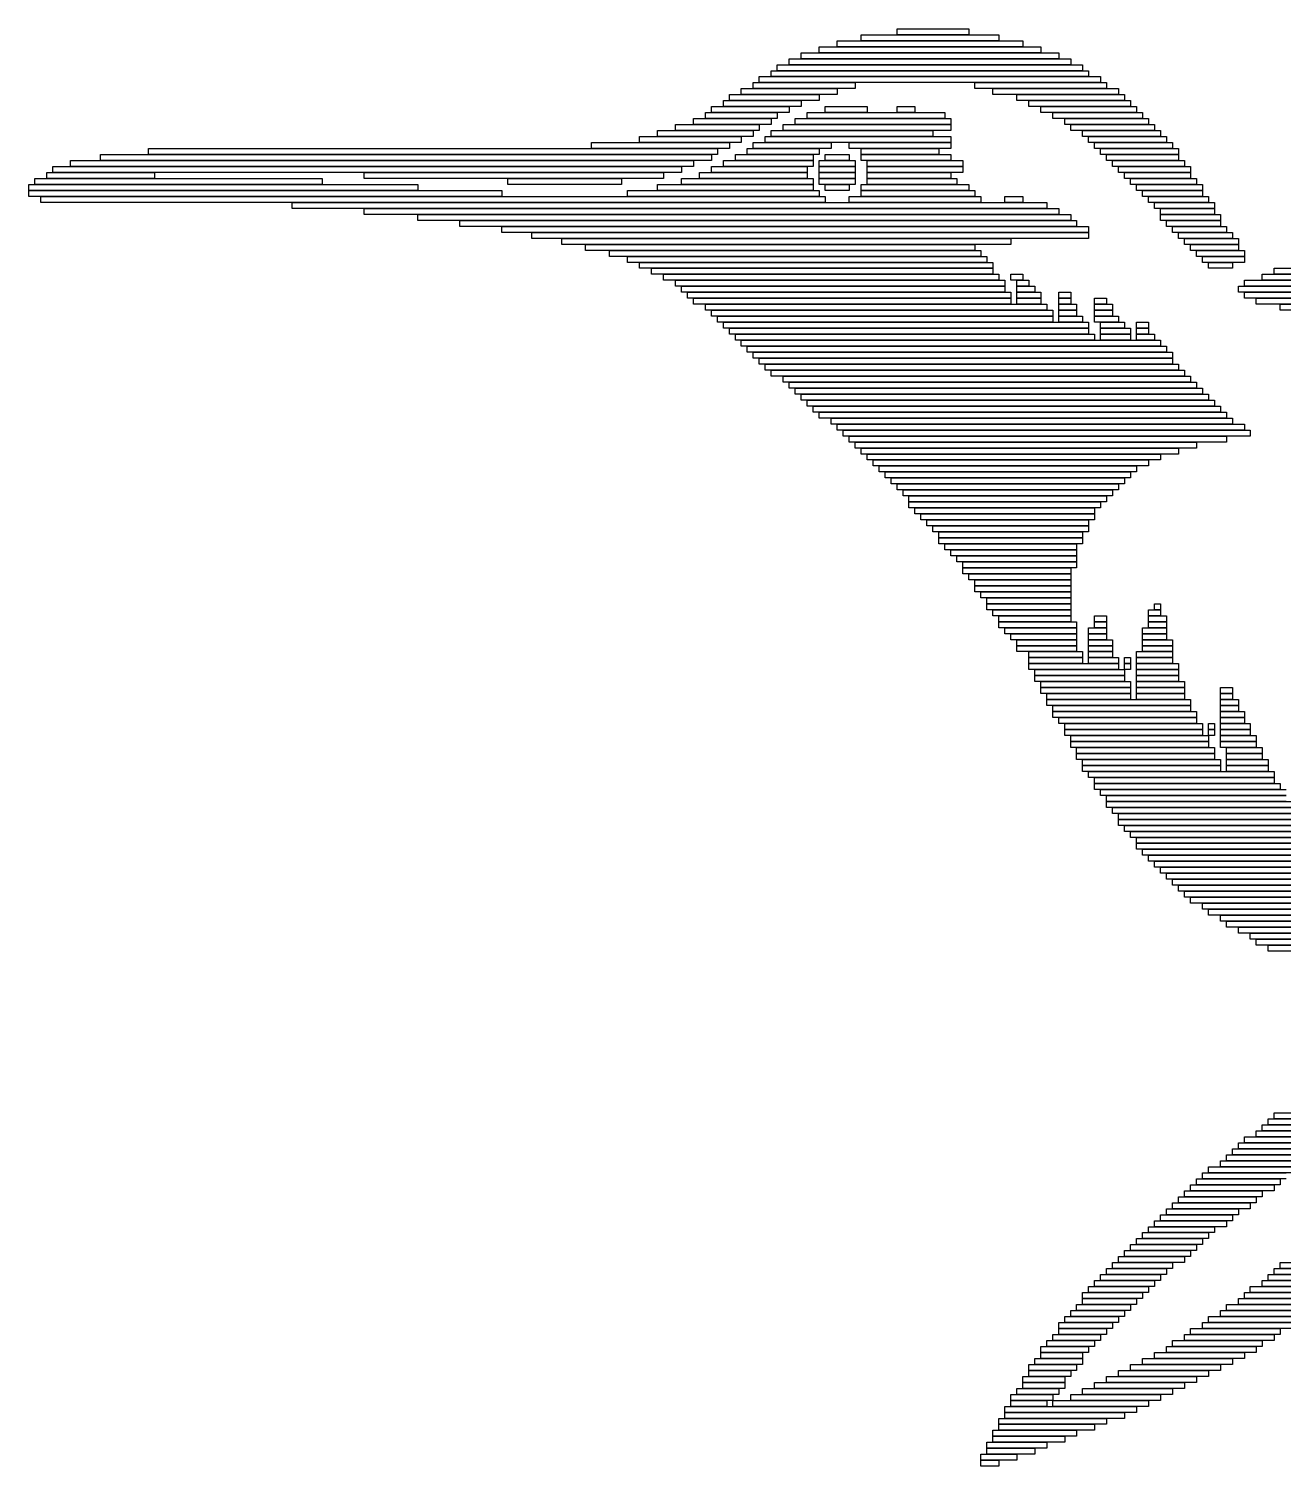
# Model space of a CAD drawing. Extents: x 290 to 733, y 311 to 713.
# Drawn here: x 290 to 499.5, y 367 to 607 of the extents above; entities that cross this region are included whole.
import ezdxf

# ---------------------------------------------------------------- set-up
doc = ezdxf.new("R2010")
doc.units = 0

msp = doc.modelspace()

# ---------------------------------------------------------------- linework, layer by layer
for p, q in [((425, 605), (456, 605)), ((425, 604), (425, 605)), ((429, 606), (452, 606)), ((429, 605), (429, 606)), ((452, 605), (429, 605)), ((435, 607), (447, 607)), ((435, 606), (435, 607)), ((447, 606), (435, 606)), ((447, 607), (447, 606)), ((452, 606), (452, 605)), ((456, 605), (456, 604)), ((419, 603), (462, 603)), ((419, 602), (419, 603)), ((422, 604), (459, 604)), ((422, 603), (422, 604)), ((459, 603), (422, 603)), ((456, 604), (425, 604)), ((459, 604), (459, 603)), ((462, 603), (462, 602)), ((414, 600), (467, 600)), ((414, 599), (414, 600)), ((415, 601), (466, 601)), ((415, 600), (415, 601)), ((466, 600), (415, 600)), ((417, 602), (464, 602)), ((417, 601), (417, 602)), ((464, 601), (417, 601)), ((462, 602), (419, 602)), ((464, 602), (464, 601)), ((466, 601), (466, 600)), ((467, 600), (467, 599)), ((411, 598), (428, 598)), ((411, 597), (411, 598)), ((412, 599), (469, 599)), ((412, 598), (412, 599)), ((469, 598), (412, 598)), ((467, 599), (414, 599)), ((428, 598), (428, 597)), ((448, 598), (470, 598)), ((448, 597), (448, 598)), ((469, 599), (469, 598)), ((470, 598), (470, 597)), ((407, 596), (422, 596)), ((407, 595), (407, 596)), ((409, 597), (425, 597)), ((409, 596), (409, 597)), ((425, 596), (409, 596)), ((428, 597), (411, 597)), ((422, 596), (422, 595)), ((425, 597), (425, 596)), ((470, 597), (448, 597)), ((451, 597), (472, 597)), ((451, 596), (451, 597)), ((472, 596), (451, 596)), ((455, 596), (473, 596)), ((455, 595), (455, 596)), ((472, 597), (472, 596)), ((473, 596), (473, 595)), ((403, 593), (415, 593)), ((403, 592), (403, 593)), ((404, 594), (417, 594)), ((404, 593), (404, 594)), ((417, 593), (404, 593)), ((406, 595), (419, 595)), ((406, 594), (406, 595)), ((419, 594), (406, 594)), ((422, 595), (407, 595)), ((415, 593), (415, 592)), ((417, 594), (417, 593)), ((419, 595), (419, 594)), ((420, 593), (443, 593)), ((420, 592), (420, 593)), ((423, 594), (430, 594)), ((423, 593), (423, 594)), ((430, 593), (423, 593)), ((430, 594), (430, 593)), ((435, 594), (438, 594)), ((435, 593), (435, 594)), ((438, 593), (435, 593)), ((438, 594), (438, 593)), ((443, 593), (443, 592)), ((473, 595), (455, 595)), ((457, 595), (474, 595)), ((457, 594), (457, 595)), ((474, 594), (457, 594)), ((459, 594), (475, 594)), ((459, 593), (459, 594)), ((475, 593), (459, 593)), ((461, 593), (476, 593)), ((461, 592), (461, 593)), ((474, 595), (474, 594)), ((475, 594), (475, 593)), ((476, 593), (476, 592)), ((398, 591), (412, 591)), ((398, 590), (398, 591)), ((401, 592), (414, 592)), ((401, 591), (401, 592)), ((414, 591), (401, 591)), ((415, 592), (403, 592)), ((412, 591), (412, 590)), ((414, 592), (414, 591)), ((416, 591), (444, 591)), ((416, 590), (416, 591)), ((418, 592), (444, 592)), ((418, 591), (418, 592)), ((444, 591), (418, 591)), ((443, 592), (420, 592)), ((444, 592), (444, 591)), ((444, 591), (444, 590)), ((476, 592), (461, 592)), ((463, 592), (477, 592)), ((463, 591), (463, 592)), ((477, 591), (463, 591)), ((464, 591), (478, 591)), ((464, 590), (464, 591)), ((477, 592), (477, 591)), ((478, 591), (478, 590)), ((384, 588), (407, 588)), ((384, 587), (384, 588)), ((392, 589), (409, 589)), ((392, 588), (392, 589)), ((409, 588), (392, 588)), ((395, 590), (411, 590)), ((395, 589), (395, 590)), ((411, 589), (395, 589)), ((412, 590), (398, 590)), ((407, 588), (407, 587)), ((409, 589), (409, 588)), ((411, 590), (411, 589)), ((411, 588), (424, 588)), ((411, 587), (411, 588)), ((413, 589), (444, 589)), ((413, 588), (413, 589)), ((444, 588), (413, 588)), ((414, 590), (441, 590)), ((414, 589), (414, 590)), ((441, 589), (414, 589)), ((444, 590), (416, 590)), ((424, 588), (424, 587)), ((427, 588), (444, 588)), ((427, 587), (427, 588)), ((441, 590), (441, 589)), ((444, 589), (444, 588)), ((444, 588), (444, 587)), ((478, 590), (464, 590)), ((466, 590), (479, 590)), ((466, 589), (466, 590)), ((479, 589), (466, 589)), ((467, 589), (480, 589)), ((467, 588), (467, 589)), ((480, 588), (467, 588)), ((468, 588), (481, 588)), ((468, 587), (468, 588)), ((479, 590), (479, 589)), ((480, 589), (480, 588)), ((481, 588), (481, 587)), ((302, 586), (404, 586)), ((302, 585), (302, 586)), ((310, 587), (405, 587)), ((310, 586), (310, 587)), ((405, 586), (310, 586)), ((407, 587), (384, 587)), ((404, 586), (404, 585)), ((405, 587), (405, 586)), ((408, 586), (421, 586)), ((408, 585), (408, 586)), ((410, 587), (422, 587)), ((410, 586), (410, 587)), ((422, 586), (410, 586)), ((424, 587), (411, 587)), ((421, 586), (421, 585)), ((422, 587), (422, 586)), ((423, 586), (427, 586)), ((423, 585), (423, 586)), ((444, 587), (427, 587)), ((427, 586), (427, 585)), ((429, 587), (442, 587)), ((429, 586), (429, 587)), ((442, 586), (429, 586)), ((429, 586), (444, 586)), ((429, 585), (429, 586)), ((442, 587), (442, 586)), ((444, 586), (444, 585)), ((481, 587), (468, 587)), ((469, 587), (482, 587)), ((469, 586), (469, 587)), ((482, 586), (469, 586)), ((470, 586), (482, 586)), ((470, 585), (470, 586)), ((482, 587), (482, 586)), ((482, 586), (482, 585)), ((294, 584), (399, 584)), ((294, 583), (294, 584)), ((297, 585), (401, 585)), ((297, 584), (297, 585)), ((401, 584), (297, 584)), ((404, 585), (302, 585)), ((399, 584), (399, 583)), ((401, 585), (401, 584)), ((404, 584), (420, 584)), ((404, 583), (404, 584)), ((406, 585), (421, 585)), ((406, 584), (406, 585)), ((421, 584), (406, 584)), ((421, 585), (408, 585)), ((420, 584), (420, 583)), ((421, 585), (421, 584)), ((422, 585), (428, 585)), ((422, 584), (422, 585)), ((428, 584), (422, 584)), ((422, 584), (428, 584)), ((422, 583), (422, 584)), ((427, 585), (423, 585)), ((428, 585), (428, 584)), ((428, 584), (428, 583)), ((444, 585), (429, 585)), ((430, 585), (446, 585)), ((430, 584), (430, 585)), ((446, 584), (430, 584)), ((430, 584), (446, 584)), ((430, 583), (430, 584)), ((446, 585), (446, 584)), ((446, 584), (446, 583)), ((482, 585), (470, 585)), ((471, 585), (483, 585)), ((471, 584), (471, 585)), ((483, 584), (471, 584)), ((472, 584), (484, 584)), ((472, 583), (472, 584)), ((483, 585), (483, 584)), ((484, 584), (484, 583)), ((290, 581), (355, 581)), ((290, 580), (290, 581)), ((291, 582), (339, 582)), ((291, 581), (291, 582)), ((339, 581), (291, 581)), ((293, 583), (311, 583)), ((293, 582), (293, 583)), ((311, 582), (293, 582)), ((399, 583), (294, 583)), ((311, 583), (311, 582)), ((339, 582), (339, 581)), ((346, 583), (396, 583)), ((346, 582), (346, 583)), ((396, 582), (346, 582)), ((355, 581), (355, 580)), ((370, 582), (389, 582)), ((370, 581), (370, 582)), ((389, 581), (370, 581)), ((389, 582), (389, 581)), ((395, 581), (421, 581)), ((395, 580), (395, 581)), ((396, 583), (396, 582)), ((399, 582), (421, 582)), ((399, 581), (399, 582)), ((421, 581), (399, 581)), ((402, 583), (420, 583)), ((402, 582), (402, 583)), ((420, 582), (402, 582)), ((420, 583), (404, 583)), ((420, 583), (420, 582)), ((421, 582), (421, 581)), ((421, 581), (421, 580)), ((428, 583), (422, 583)), ((422, 583), (428, 583)), ((422, 582), (422, 583)), ((428, 582), (422, 582)), ((422, 582), (428, 582)), ((422, 581), (422, 582)), ((428, 581), (422, 581)), ((423, 581), (427, 581)), ((423, 580), (423, 581)), ((427, 581), (427, 580)), ((428, 583), (428, 582)), ((428, 582), (428, 581)), ((429, 581), (447, 581)), ((429, 580), (429, 581)), ((446, 583), (430, 583)), ((430, 583), (444, 583)), ((430, 582), (430, 583)), ((444, 582), (430, 582)), ((430, 582), (445, 582)), ((430, 581), (430, 582)), ((445, 581), (430, 581)), ((444, 583), (444, 582)), ((445, 582), (445, 581)), ((447, 581), (447, 580)), ((484, 583), (472, 583)), ((473, 583), (484, 583)), ((473, 582), (473, 583)), ((484, 582), (473, 582)), ((474, 582), (485, 582)), ((474, 581), (474, 582)), ((485, 581), (474, 581)), ((475, 581), (486, 581)), ((475, 580), (475, 581)), ((484, 583), (484, 582)), ((485, 582), (485, 581)), ((486, 581), (486, 580)), ((355, 580), (290, 580)), ((290, 580), (369, 580)), ((290, 579), (290, 580)), ((369, 579), (290, 579)), ((292, 579), (423, 579)), ((292, 578), (292, 579)), ((369, 580), (369, 579)), ((390, 580), (422, 580)), ((390, 579), (390, 580)), ((422, 579), (390, 579)), ((421, 580), (395, 580)), ((422, 580), (422, 579)), ((427, 580), (423, 580)), ((423, 579), (423, 578)), ((427, 579), (449, 579)), ((427, 578), (427, 579)), ((447, 580), (429, 580)), ((429, 580), (448, 580)), ((429, 579), (429, 580)), ((448, 579), (429, 579)), ((448, 580), (448, 579)), ((449, 579), (449, 578)), ((453, 579), (456, 579)), ((453, 578), (453, 579)), ((456, 579), (456, 578)), ((486, 580), (475, 580)), ((476, 580), (486, 580)), ((476, 579), (476, 580)), ((486, 579), (476, 579)), ((477, 579), (487, 579)), ((477, 578), (477, 579)), ((486, 580), (486, 579)), ((487, 579), (487, 578)), ((423, 578), (292, 578)), ((334, 578), (460, 578)), ((334, 577), (334, 578)), ((460, 577), (334, 577)), ((346, 577), (462, 577)), ((346, 576), (346, 577)), ((462, 576), (346, 576)), ((355, 576), (464, 576)), ((355, 575), (355, 576)), ((449, 578), (427, 578)), ((456, 578), (453, 578)), ((460, 578), (460, 577)), ((462, 577), (462, 576)), ((464, 576), (464, 575)), ((487, 578), (477, 578)), ((478, 578), (488, 578)), ((478, 577), (478, 578)), ((488, 577), (478, 577)), ((479, 577), (488, 577)), ((479, 576), (479, 577)), ((488, 576), (479, 576)), ((479, 576), (489, 576)), ((479, 575), (479, 576)), ((488, 578), (488, 577)), ((488, 577), (488, 576)), ((489, 576), (489, 575)), ((464, 575), (355, 575)), ((362, 575), (465, 575)), ((362, 574), (362, 575)), ((465, 574), (362, 574)), ((369, 574), (467, 574)), ((369, 573), (369, 574)), ((465, 575), (465, 574)), ((467, 574), (467, 573)), ((489, 575), (479, 575)), ((480, 575), (489, 575)), ((480, 574), (480, 575)), ((489, 574), (480, 574)), ((481, 574), (490, 574)), ((481, 573), (481, 574)), ((489, 575), (489, 574)), ((490, 574), (490, 573)), ((467, 573), (369, 573)), ((374, 573), (467, 573)), ((374, 572), (374, 573)), ((467, 572), (374, 572)), ((379, 572), (454, 572)), ((379, 571), (379, 572)), ((454, 572), (454, 571)), ((467, 573), (467, 572)), ((490, 573), (481, 573)), ((482, 573), (491, 573)), ((482, 572), (482, 573)), ((491, 572), (482, 572)), ((483, 572), (492, 572)), ((483, 571), (483, 572)), ((491, 573), (491, 572)), ((492, 572), (492, 571)), ((454, 571), (379, 571)), ((383, 571), (448, 571)), ((383, 570), (383, 571)), ((448, 570), (383, 570)), ((387, 570), (449, 570)), ((387, 569), (387, 570)), ((449, 569), (387, 569)), ((390, 569), (450, 569)), ((390, 568), (390, 569)), ((448, 571), (448, 570)), ((449, 570), (449, 569)), ((450, 569), (450, 568)), ((492, 571), (483, 571)), ((484, 571), (492, 571)), ((484, 570), (484, 571)), ((492, 570), (484, 570)), ((485, 570), (493, 570)), ((485, 569), (485, 570)), ((493, 569), (485, 569)), ((486, 569), (493, 569)), ((486, 568), (486, 569)), ((492, 571), (492, 570)), ((493, 570), (493, 569)), ((493, 569), (493, 568)), ((450, 568), (390, 568)), ((392, 568), (451, 568)), ((392, 567), (392, 568)), ((451, 567), (392, 567)), ((394, 567), (451, 567)), ((394, 566), (394, 567)), ((451, 568), (451, 567)), ((451, 567), (451, 566)), ((493, 568), (486, 568)), ((487, 568), (491, 568)), ((487, 567), (487, 568)), ((491, 567), (487, 567)), ((491, 568), (491, 567)), ((498, 567), (520, 567)), ((498, 566), (498, 567)), ((451, 566), (394, 566)), ((396, 566), (452, 566)), ((396, 565), (396, 566)), ((452, 565), (396, 565)), ((398, 565), (453, 565)), ((398, 564), (398, 565)), ((453, 564), (398, 564)), ((399, 564), (453, 564)), ((399, 563), (399, 564)), ((452, 566), (452, 565)), ((453, 565), (453, 564)), ((453, 564), (453, 563)), ((454, 566), (456, 566)), ((454, 565), (454, 566)), ((456, 565), (454, 565)), ((455, 565), (457, 565)), ((455, 564), (455, 565)), ((457, 564), (455, 564)), ((455, 564), (458, 564)), ((455, 563), (455, 564)), ((456, 566), (456, 565)), ((457, 565), (457, 564)), ((458, 564), (458, 563)), ((492, 564), (515, 564)), ((492, 563), (492, 564)), ((493, 565), (517, 565)), ((493, 564), (493, 565)), ((517, 564), (493, 564)), ((496, 566), (518, 566)), ((496, 565), (496, 566)), ((518, 565), (496, 565)), ((520, 566), (498, 566)), ((453, 563), (399, 563)), ((400, 563), (454, 563)), ((400, 562), (400, 563)), ((454, 562), (400, 562)), ((401, 562), (454, 562)), ((401, 561), (401, 562)), ((454, 563), (454, 562)), ((454, 562), (454, 561)), ((458, 563), (455, 563)), ((455, 563), (459, 563)), ((455, 562), (455, 563)), ((459, 562), (455, 562)), ((455, 562), (459, 562)), ((455, 561), (455, 562)), ((459, 563), (459, 562)), ((459, 562), (459, 561)), ((462, 563), (464, 563)), ((462, 562), (462, 563)), ((464, 562), (462, 562)), ((462, 562), (464, 562)), ((462, 561), (462, 562)), ((464, 563), (464, 562)), ((464, 562), (464, 561)), ((468, 562), (470, 562)), ((468, 561), (468, 562)), ((470, 562), (470, 561)), ((515, 563), (492, 563)), ((493, 563), (513, 563)), ((493, 562), (493, 563)), ((513, 562), (493, 562)), ((495, 562), (511, 562)), ((495, 561), (495, 562)), ((454, 561), (401, 561)), ((403, 561), (460, 561)), ((403, 560), (403, 561)), ((460, 560), (403, 560)), ((404, 560), (461, 560)), ((404, 559), (404, 560)), ((459, 561), (455, 561)), ((460, 561), (460, 560)), ((461, 560), (461, 559)), ((464, 561), (462, 561)), ((462, 561), (465, 561)), ((462, 560), (462, 561)), ((465, 560), (462, 560)), ((462, 560), (465, 560)), ((462, 559), (462, 560)), ((465, 561), (465, 560)), ((465, 560), (465, 559)), ((470, 561), (468, 561)), ((468, 561), (471, 561)), ((468, 560), (468, 561)), ((471, 560), (468, 560)), ((468, 560), (471, 560)), ((468, 559), (468, 560)), ((471, 561), (471, 560)), ((471, 560), (471, 559)), ((511, 561), (495, 561)), ((499, 561), (508, 561)), ((499, 560), (499, 561)), ((508, 560), (499, 560)), ((461, 559), (404, 559)), ((405, 559), (461, 559)), ((405, 558), (405, 559)), ((461, 558), (405, 558)), ((406, 558), (467, 558)), ((406, 557), (406, 558)), ((467, 557), (406, 557)), ((407, 557), (467, 557)), ((407, 556), (407, 557)), ((461, 559), (461, 558)), ((465, 559), (462, 559)), ((462, 559), (466, 559)), ((462, 558), (462, 559)), ((466, 558), (462, 558)), ((466, 559), (466, 558)), ((467, 558), (467, 557)), ((467, 557), (467, 556)), ((471, 559), (468, 559)), ((468, 559), (472, 559)), ((468, 558), (468, 559)), ((472, 558), (468, 558)), ((469, 558), (473, 558)), ((469, 557), (469, 558)), ((473, 557), (469, 557)), ((469, 557), (474, 557)), ((469, 556), (469, 557)), ((472, 559), (472, 558)), ((473, 558), (473, 557)), ((474, 557), (474, 556)), ((475, 558), (477, 558)), ((475, 557), (475, 558)), ((477, 557), (475, 557)), ((475, 557), (477, 557)), ((475, 556), (475, 557)), ((477, 558), (477, 557)), ((477, 557), (477, 556)), ((467, 556), (407, 556)), ((408, 556), (468, 556)), ((408, 555), (408, 556)), ((468, 555), (408, 555)), ((409, 555), (479, 555)), ((409, 554), (409, 555)), ((468, 556), (468, 555)), ((474, 556), (469, 556)), ((469, 556), (474, 556)), ((469, 555), (469, 556)), ((474, 555), (469, 555)), ((474, 556), (474, 555)), ((477, 556), (475, 556)), ((475, 556), (478, 556)), ((475, 555), (475, 556)), ((478, 555), (475, 555)), ((478, 556), (478, 555)), ((479, 555), (479, 554)), ((479, 554), (409, 554)), ((410, 554), (480, 554)), ((410, 553), (410, 554)), ((480, 553), (410, 553)), ((411, 553), (481, 553)), ((411, 552), (411, 553)), ((481, 552), (411, 552)), ((412, 552), (481, 552)), ((412, 551), (412, 552)), ((480, 554), (480, 553)), ((481, 553), (481, 552)), ((481, 552), (481, 551)), ((481, 551), (412, 551)), ((413, 551), (482, 551)), ((413, 550), (413, 551)), ((482, 550), (413, 550)), ((414, 550), (483, 550)), ((414, 549), (414, 550)), ((482, 551), (482, 550)), ((483, 550), (483, 549)), ((483, 549), (414, 549)), ((416, 549), (484, 549)), ((416, 548), (416, 549)), ((484, 548), (416, 548)), ((417, 548), (485, 548)), ((417, 547), (417, 548)), ((484, 549), (484, 548)), ((485, 548), (485, 547)), ((485, 547), (417, 547)), ((418, 547), (486, 547)), ((418, 546), (418, 547)), ((486, 546), (418, 546)), ((419, 546), (487, 546)), ((419, 545), (419, 546)), ((487, 545), (419, 545)), ((420, 545), (488, 545)), ((420, 544), (420, 545)), ((486, 547), (486, 546)), ((487, 546), (487, 545)), ((488, 545), (488, 544)), ((488, 544), (420, 544)), ((421, 544), (489, 544)), ((421, 543), (421, 544)), ((489, 543), (421, 543)), ((422, 543), (490, 543)), ((422, 542), (422, 543)), ((489, 544), (489, 543)), ((490, 543), (490, 542)), ((490, 542), (422, 542)), ((424, 542), (491, 542)), ((424, 541), (424, 542)), ((491, 541), (424, 541)), ((425, 541), (493, 541)), ((425, 540), (425, 541)), ((493, 540), (425, 540)), ((426, 540), (494, 540)), ((426, 539), (426, 540)), ((491, 542), (491, 541)), ((493, 541), (493, 540)), ((494, 540), (494, 539)), ((494, 539), (426, 539)), ((427, 539), (490, 539)), ((427, 538), (427, 539)), ((490, 538), (427, 538)), ((428, 538), (485, 538)), ((428, 537), (428, 538)), ((485, 538), (485, 537)), ((490, 539), (490, 538)), ((485, 537), (428, 537)), ((429, 537), (482, 537)), ((429, 536), (429, 537)), ((482, 536), (429, 536)), ((430, 536), (479, 536)), ((430, 535), (430, 536)), ((479, 536), (479, 535)), ((482, 537), (482, 536)), ((479, 535), (430, 535)), ((431, 535), (477, 535)), ((431, 534), (431, 535)), ((477, 534), (431, 534)), ((432, 534), (475, 534)), ((432, 533), (432, 534)), ((475, 533), (432, 533)), ((433, 533), (474, 533)), ((433, 532), (433, 533)), ((474, 533), (474, 532)), ((475, 534), (475, 533)), ((477, 535), (477, 534)), ((474, 532), (433, 532)), ((434, 532), (473, 532)), ((434, 531), (434, 532)), ((473, 531), (434, 531)), ((435, 531), (472, 531)), ((435, 530), (435, 531)), ((472, 531), (472, 530)), ((473, 532), (473, 531)), ((472, 530), (435, 530)), ((436, 530), (471, 530)), ((436, 529), (436, 530)), ((471, 529), (436, 529)), ((437, 529), (470, 529)), ((437, 528), (437, 529)), ((470, 528), (437, 528)), ((437, 528), (469, 528)), ((437, 527), (437, 528)), ((469, 528), (469, 527)), ((470, 529), (470, 528)), ((471, 530), (471, 529)), ((469, 527), (437, 527)), ((438, 527), (468, 527)), ((438, 526), (438, 527)), ((468, 526), (438, 526)), ((439, 526), (468, 526)), ((439, 525), (439, 526)), ((468, 527), (468, 526)), ((468, 526), (468, 525)), ((468, 525), (439, 525)), ((440, 525), (467, 525)), ((440, 524), (440, 525)), ((467, 524), (440, 524)), ((441, 524), (467, 524)), ((441, 523), (441, 524)), ((467, 525), (467, 524)), ((467, 524), (467, 523)), ((467, 523), (441, 523)), ((442, 523), (466, 523)), ((442, 522), (442, 523)), ((466, 522), (442, 522)), ((442, 522), (466, 522)), ((442, 521), (442, 522)), ((466, 521), (442, 521)), ((443, 521), (465, 521)), ((443, 520), (443, 521)), ((465, 521), (465, 520)), ((466, 523), (466, 522)), ((466, 522), (466, 521)), ((465, 520), (443, 520)), ((444, 520), (465, 520)), ((444, 519), (444, 520)), ((465, 519), (444, 519)), ((445, 519), (465, 519)), ((445, 518), (445, 519)), ((465, 520), (465, 519)), ((465, 519), (465, 518)), ((465, 518), (445, 518)), ((446, 518), (465, 518)), ((446, 517), (446, 518)), ((465, 517), (446, 517)), ((446, 517), (464, 517)), ((446, 516), (446, 517)), ((464, 516), (446, 516)), ((447, 516), (464, 516)), ((447, 515), (447, 516)), ((464, 517), (464, 516)), ((464, 516), (464, 515)), ((465, 518), (465, 517)), ((464, 515), (447, 515)), ((448, 515), (464, 515)), ((448, 514), (448, 515)), ((464, 514), (448, 514)), ((448, 514), (464, 514)), ((448, 513), (448, 514)), ((464, 515), (464, 514)), ((464, 514), (464, 513)), ((464, 513), (448, 513)), ((449, 513), (464, 513)), ((449, 512), (449, 513)), ((464, 512), (449, 512)), ((450, 512), (464, 512)), ((450, 511), (450, 512)), ((464, 513), (464, 512)), ((464, 512), (464, 511)), ((464, 511), (450, 511)), ((450, 511), (464, 511)), ((450, 510), (450, 511)), ((464, 510), (450, 510)), ((451, 510), (464, 510)), ((451, 509), (451, 510)), ((464, 509), (451, 509)), ((452, 509), (464, 509)), ((452, 508), (452, 509)), ((464, 511), (464, 510)), ((464, 510), (464, 509)), ((464, 509), (464, 508)), ((468, 509), (470, 509)), ((468, 508), (468, 509)), ((470, 509), (470, 508)), ((477, 510), (479, 510)), ((477, 509), (477, 510)), ((479, 509), (477, 509)), ((477, 509), (480, 509)), ((477, 508), (477, 509)), ((478, 511), (479, 511)), ((478, 510), (478, 511)), ((479, 510), (478, 510)), ((479, 511), (479, 510)), ((479, 510), (479, 509)), ((480, 509), (480, 508)), ((464, 508), (452, 508)), ((452, 508), (465, 508)), ((452, 507), (452, 508)), ((465, 507), (452, 507)), ((453, 507), (465, 507)), ((453, 506), (453, 507)), ((465, 508), (465, 507)), ((465, 507), (465, 506)), ((467, 507), (470, 507)), ((467, 506), (467, 507)), ((470, 508), (468, 508)), ((468, 508), (470, 508)), ((468, 507), (468, 508)), ((470, 507), (468, 507)), ((470, 508), (470, 507)), ((470, 507), (470, 506)), ((476, 507), (480, 507)), ((476, 506), (476, 507)), ((480, 508), (477, 508)), ((477, 508), (480, 508)), ((477, 507), (477, 508)), ((480, 507), (477, 507)), ((480, 508), (480, 507)), ((480, 507), (480, 506)), ((465, 506), (453, 506)), ((454, 506), (465, 506)), ((454, 505), (454, 506)), ((465, 505), (454, 505)), ((455, 505), (465, 505)), ((455, 504), (455, 505)), ((465, 504), (455, 504)), ((455, 504), (465, 504)), ((455, 503), (455, 504)), ((465, 506), (465, 505)), ((465, 505), (465, 504)), ((465, 504), (465, 503)), ((470, 506), (467, 506)), ((467, 506), (470, 506)), ((467, 505), (467, 506)), ((470, 505), (467, 505)), ((467, 505), (471, 505)), ((467, 504), (467, 505)), ((471, 504), (467, 504)), ((467, 504), (471, 504)), ((467, 503), (467, 504)), ((470, 506), (470, 505)), ((471, 505), (471, 504)), ((471, 504), (471, 503)), ((480, 506), (476, 506)), ((476, 506), (480, 506)), ((476, 505), (476, 506)), ((480, 505), (476, 505)), ((476, 505), (481, 505)), ((476, 504), (476, 505)), ((481, 504), (476, 504)), ((476, 504), (481, 504)), ((476, 503), (476, 504)), ((480, 506), (480, 505)), ((481, 505), (481, 504)), ((481, 504), (481, 503)), ((465, 503), (455, 503)), ((457, 503), (466, 503)), ((457, 502), (457, 503)), ((466, 502), (457, 502)), ((457, 502), (466, 502)), ((457, 501), (457, 502)), ((466, 503), (466, 502)), ((466, 502), (466, 501)), ((471, 503), (467, 503)), ((467, 503), (471, 503)), ((467, 502), (467, 503)), ((471, 502), (467, 502)), ((467, 502), (472, 502)), ((467, 501), (467, 502)), ((471, 503), (471, 502)), ((472, 502), (472, 501)), ((473, 502), (474, 502)), ((473, 501), (473, 502)), ((474, 502), (474, 501)), ((475, 503), (481, 503)), ((475, 502), (475, 503)), ((481, 502), (475, 502)), ((475, 502), (481, 502)), ((475, 501), (475, 502)), ((481, 503), (476, 503)), ((481, 503), (481, 502)), ((481, 502), (481, 501)), ((466, 501), (457, 501)), ((457, 501), (472, 501)), ((457, 500), (457, 501)), ((472, 500), (457, 500)), ((458, 500), (473, 500)), ((458, 499), (458, 500)), ((472, 501), (467, 501)), ((472, 501), (472, 500)), ((474, 501), (473, 501)), ((473, 501), (474, 501)), ((473, 500), (473, 501)), ((474, 500), (473, 500)), ((473, 500), (473, 499)), ((474, 501), (474, 500)), ((481, 501), (475, 501)), ((475, 501), (482, 501)), ((475, 500), (475, 501)), ((482, 500), (475, 500)), ((475, 500), (482, 500)), ((475, 499), (475, 500)), ((482, 501), (482, 500)), ((482, 500), (482, 499)), ((473, 499), (458, 499)), ((458, 499), (473, 499)), ((458, 498), (458, 499)), ((473, 498), (458, 498)), ((459, 498), (474, 498)), ((459, 497), (459, 498)), ((474, 497), (459, 497)), ((459, 497), (474, 497)), ((459, 496), (459, 497)), ((473, 499), (473, 498)), ((474, 498), (474, 497)), ((474, 497), (474, 496)), ((482, 499), (475, 499)), ((475, 499), (482, 499)), ((475, 498), (475, 499)), ((482, 498), (475, 498)), ((475, 498), (483, 498)), ((475, 497), (475, 498)), ((483, 497), (475, 497)), ((475, 497), (483, 497)), ((475, 496), (475, 497)), ((482, 499), (482, 498)), ((483, 498), (483, 497)), ((483, 497), (483, 496)), ((489, 497), (491, 497)), ((489, 496), (489, 497)), ((491, 497), (491, 496)), ((474, 496), (459, 496)), ((460, 496), (474, 496)), ((460, 495), (460, 496)), ((474, 495), (460, 495)), ((460, 495), (484, 495)), ((460, 494), (460, 495)), ((474, 496), (474, 495)), ((483, 496), (475, 496)), ((475, 496), (483, 496)), ((475, 495), (475, 496)), ((483, 495), (475, 495)), ((483, 496), (483, 495)), ((484, 495), (484, 494)), ((491, 496), (489, 496)), ((489, 496), (491, 496)), ((489, 495), (489, 496)), ((491, 495), (489, 495)), ((489, 495), (492, 495)), ((489, 494), (489, 495)), ((491, 496), (491, 495)), ((492, 495), (492, 494)), ((484, 494), (460, 494)), ((461, 494), (484, 494)), ((461, 493), (461, 494)), ((484, 493), (461, 493)), ((461, 493), (485, 493)), ((461, 492), (461, 493)), ((485, 492), (461, 492)), ((462, 492), (485, 492)), ((462, 491), (462, 492)), ((484, 494), (484, 493)), ((485, 493), (485, 492)), ((485, 492), (485, 491)), ((492, 494), (489, 494)), ((489, 494), (492, 494)), ((489, 493), (489, 494)), ((492, 493), (489, 493)), ((489, 493), (493, 493)), ((489, 492), (489, 493)), ((493, 492), (489, 492)), ((489, 492), (493, 492)), ((489, 491), (489, 492)), ((492, 494), (492, 493)), ((493, 493), (493, 492)), ((493, 492), (493, 491)), ((485, 491), (462, 491)), ((463, 491), (486, 491)), ((463, 490), (463, 491)), ((486, 490), (463, 490)), ((463, 490), (486, 490)), ((463, 489), (463, 490)), ((486, 491), (486, 490)), ((486, 490), (486, 489)), ((487, 491), (488, 491)), ((487, 490), (487, 491)), ((488, 490), (487, 490)), ((487, 490), (488, 490)), ((487, 489), (487, 490)), ((488, 491), (488, 490)), ((488, 490), (488, 489)), ((493, 491), (489, 491)), ((489, 491), (494, 491)), ((489, 490), (489, 491)), ((494, 490), (489, 490)), ((489, 490), (494, 490)), ((489, 489), (489, 490)), ((494, 491), (494, 490)), ((494, 490), (494, 489)), ((486, 489), (463, 489)), ((464, 489), (487, 489)), ((464, 488), (464, 489)), ((487, 488), (464, 488)), ((464, 488), (487, 488)), ((464, 487), (464, 488)), ((488, 489), (487, 489)), ((487, 489), (487, 488)), ((487, 488), (487, 487)), ((494, 489), (489, 489)), ((489, 489), (495, 489)), ((489, 488), (489, 489)), ((495, 488), (489, 488)), ((489, 488), (495, 488)), ((489, 487), (489, 488)), ((495, 489), (495, 488)), ((495, 488), (495, 487)), ((487, 487), (464, 487)), ((465, 487), (488, 487)), ((465, 486), (465, 487)), ((488, 486), (465, 486)), ((465, 486), (488, 486)), ((465, 485), (465, 486)), ((488, 485), (465, 485)), ((466, 485), (489, 485)), ((466, 484), (466, 485)), ((488, 487), (488, 486)), ((488, 486), (488, 485)), ((495, 487), (489, 487)), ((489, 485), (489, 484)), ((490, 487), (496, 487)), ((490, 486), (490, 487)), ((496, 486), (490, 486)), ((490, 486), (496, 486)), ((490, 485), (490, 486)), ((496, 485), (490, 485)), ((490, 485), (497, 485)), ((490, 484), (490, 485)), ((496, 487), (496, 486)), ((496, 486), (496, 485)), ((497, 485), (497, 484)), ((489, 484), (466, 484)), ((466, 484), (489, 484)), ((466, 483), (466, 484)), ((489, 483), (466, 483)), ((467, 483), (498, 483)), ((467, 482), (467, 483)), ((489, 484), (489, 483)), ((497, 484), (490, 484)), ((490, 484), (497, 484)), ((490, 483), (490, 484)), ((497, 483), (490, 483)), ((497, 484), (497, 483)), ((498, 483), (498, 482)), ((498, 482), (467, 482)), ((468, 482), (498, 482)), ((468, 481), (468, 482)), ((498, 481), (468, 481)), ((468, 481), (499, 481)), ((468, 480), (468, 481)), ((499, 480), (468, 480)), ((469, 480), (500, 480)), ((469, 479), (469, 480)), ((498, 482), (498, 481)), ((499, 481), (499, 480)), ((500, 479), (469, 479)), ((470, 479), (500, 479)), ((470, 478), (470, 479)), ((500, 478), (470, 478)), ((470, 478), (501, 478)), ((470, 477), (470, 478)), ((501, 477), (470, 477)), ((471, 477), (502, 477)), ((471, 476), (471, 477)), ((502, 476), (471, 476)), ((472, 476), (502, 476)), ((472, 475), (472, 476)), ((502, 475), (472, 475)), ((472, 475), (503, 475)), ((472, 474), (472, 475)), ((503, 474), (472, 474)), ((473, 474), (504, 474)), ((473, 473), (473, 474)), ((504, 473), (473, 473)), ((474, 473), (505, 473)), ((474, 472), (474, 473)), ((505, 472), (474, 472)), ((475, 472), (514, 472)), ((475, 471), (475, 472)), ((514, 471), (475, 471)), ((475, 471), (515, 471)), ((475, 470), (475, 471)), ((515, 470), (475, 470)), ((476, 470), (516, 470)), ((476, 469), (476, 470)), ((516, 469), (476, 469)), ((477, 469), (517, 469)), ((477, 468), (477, 469)), ((517, 468), (477, 468)), ((478, 468), (518, 468)), ((478, 467), (478, 468)), ((518, 467), (478, 467)), ((479, 467), (519, 467)), ((479, 466), (479, 467)), ((519, 466), (479, 466)), ((480, 466), (520, 466)), ((480, 465), (480, 466)), ((520, 465), (480, 465)), ((481, 465), (521, 465)), ((481, 464), (481, 465)), ((521, 464), (481, 464)), ((482, 464), (522, 464)), ((482, 463), (482, 464)), ((522, 463), (482, 463)), ((483, 463), (523, 463)), ((483, 462), (483, 463)), ((523, 462), (483, 462)), ((484, 462), (524, 462)), ((484, 461), (484, 462)), ((524, 461), (484, 461)), ((486, 461), (525, 461)), ((486, 460), (486, 461)), ((525, 460), (486, 460)), ((487, 460), (526, 460)), ((487, 459), (487, 460)), ((526, 459), (487, 459)), ((489, 459), (536, 459)), ((489, 458), (489, 459)), ((536, 458), (489, 458)), ((490, 458), (537, 458)), ((490, 457), (490, 458)), ((537, 457), (490, 457)), ((492, 457), (538, 457)), ((492, 456), (492, 457)), ((538, 456), (492, 456)), ((494, 456), (539, 456)), ((494, 455), (494, 456)), ((539, 455), (494, 455)), ((495, 455), (541, 455)), ((495, 454), (495, 455)), ((541, 454), (495, 454)), ((497, 454), (542, 454)), ((497, 453), (497, 454)), ((542, 453), (497, 453)), ((497, 425), (514, 425)), ((497, 424), (497, 425)), ((498, 426), (515, 426)), ((498, 425), (498, 426)), ((515, 425), (498, 425)), ((495, 423), (511, 423)), ((495, 422), (495, 423)), ((496, 424), (512, 424)), ((496, 423), (496, 424)), ((512, 423), (496, 423)), ((514, 424), (497, 424)), ((491, 420), (506, 420)), ((491, 419), (491, 420)), ((492, 421), (508, 421)), ((492, 420), (492, 421)), ((508, 420), (492, 420)), ((493, 422), (509, 422)), ((493, 421), (493, 422)), ((509, 421), (493, 421)), ((511, 422), (495, 422)), ((489, 418), (503, 418)), ((489, 417), (489, 418)), ((490, 419), (505, 419)), ((490, 418), (490, 419)), ((505, 418), (490, 418)), ((506, 419), (491, 419)), ((486, 416), (500, 416)), ((486, 415), (486, 416)), ((487, 417), (502, 417)), ((487, 416), (487, 417)), ((502, 416), (487, 416)), ((503, 417), (489, 417)), ((483, 413), (496, 413)), ((483, 412), (483, 413)), ((484, 414), (498, 414)), ((484, 413), (484, 414)), ((498, 413), (484, 413)), ((485, 415), (499, 415)), ((485, 414), (485, 415)), ((499, 414), (485, 414)), ((500, 415), (486, 415)), ((496, 413), (496, 412)), ((498, 414), (498, 413)), ((499, 415), (499, 414)), ((481, 411), (494, 411)), ((481, 410), (481, 411)), ((482, 412), (495, 412)), ((482, 411), (482, 412)), ((495, 411), (482, 411)), ((496, 412), (483, 412)), ((494, 411), (494, 410)), ((495, 412), (495, 411)), ((478, 408), (490, 408)), ((478, 407), (478, 408)), ((479, 409), (491, 409)), ((479, 408), (479, 409)), ((491, 408), (479, 408)), ((480, 410), (492, 410)), ((480, 409), (480, 410)), ((492, 409), (480, 409)), ((494, 410), (481, 410)), ((490, 408), (490, 407)), ((491, 409), (491, 408)), ((492, 410), (492, 409)), ((476, 406), (487, 406)), ((476, 405), (476, 406)), ((477, 407), (488, 407)), ((477, 406), (477, 407)), ((488, 406), (477, 406)), ((490, 407), (478, 407)), ((487, 406), (487, 405)), ((488, 407), (488, 406)), ((474, 404), (485, 404)), ((474, 403), (474, 404)), ((475, 405), (486, 405)), ((475, 404), (475, 405)), ((486, 404), (475, 404)), ((487, 405), (476, 405)), ((485, 404), (485, 403)), ((486, 405), (486, 404)), ((471, 401), (481, 401)), ((471, 400), (471, 401)), ((472, 402), (483, 402)), ((472, 401), (472, 402)), ((483, 401), (472, 401)), ((473, 403), (484, 403)), ((473, 402), (473, 403)), ((484, 402), (473, 402)), ((485, 403), (474, 403)), ((481, 401), (481, 400)), ((483, 402), (483, 401)), ((484, 403), (484, 402)), ((499, 401), (519, 401)), ((499, 400), (499, 401)), ((469, 399), (479, 399)), ((469, 398), (469, 399)), ((470, 400), (480, 400)), ((470, 399), (470, 400)), ((480, 399), (470, 399)), ((481, 400), (471, 400)), ((479, 399), (479, 398)), ((480, 400), (480, 399)), ((497, 399), (518, 399)), ((497, 398), (497, 399)), ((498, 400), (518, 400)), ((498, 399), (498, 400)), ((518, 399), (498, 399)), ((519, 400), (499, 400)), ((466, 396), (476, 396)), ((466, 395), (466, 396)), ((467, 397), (477, 397)), ((467, 396), (467, 397)), ((477, 396), (467, 396)), ((468, 398), (478, 398)), ((468, 397), (468, 398)), ((478, 397), (468, 397)), ((479, 398), (469, 398)), ((476, 396), (476, 395)), ((477, 397), (477, 396)), ((478, 398), (478, 397)), ((493, 396), (516, 396)), ((493, 395), (493, 396)), ((494, 397), (516, 397)), ((494, 396), (494, 397)), ((516, 396), (494, 396)), ((496, 398), (517, 398)), ((496, 397), (496, 398)), ((517, 397), (496, 397)), ((518, 398), (497, 398)), ((465, 394), (474, 394)), ((465, 393), (465, 394)), ((476, 395), (466, 395)), ((466, 395), (475, 395)), ((466, 394), (466, 395)), ((475, 394), (466, 394)), ((474, 394), (474, 393)), ((475, 395), (475, 394)), ((490, 394), (505, 394)), ((490, 393), (490, 394)), ((492, 395), (515, 395)), ((492, 394), (492, 395)), ((515, 394), (492, 394)), ((516, 395), (493, 395)), ((463, 392), (472, 392)), ((463, 391), (463, 392)), ((464, 393), (473, 393)), ((464, 392), (464, 393)), ((473, 392), (464, 392)), ((474, 393), (465, 393)), ((472, 392), (472, 391)), ((473, 393), (473, 392)), ((487, 392), (502, 392)), ((487, 391), (487, 392)), ((489, 393), (504, 393)), ((489, 392), (489, 393)), ((504, 392), (489, 392)), ((505, 393), (490, 393)), ((461, 389), (469, 389)), ((461, 388), (461, 389)), ((462, 391), (471, 391)), ((462, 390), (462, 391)), ((471, 390), (462, 390)), ((462, 390), (470, 390)), ((462, 389), (462, 390)), ((470, 389), (462, 389)), ((472, 391), (463, 391)), ((469, 389), (469, 388)), ((470, 390), (470, 389)), ((471, 391), (471, 390)), ((483, 389), (498, 389)), ((483, 388), (483, 389)), ((484, 390), (499, 390)), ((484, 389), (484, 390)), ((499, 389), (484, 389)), ((486, 391), (501, 391)), ((486, 390), (486, 391)), ((501, 390), (486, 390)), ((502, 391), (487, 391)), ((498, 389), (498, 388)), ((499, 390), (499, 389)), ((459, 387), (467, 387)), ((459, 386), (459, 387)), ((460, 388), (468, 388)), ((460, 387), (460, 388)), ((468, 387), (460, 387)), ((469, 388), (461, 388)), ((467, 387), (467, 386)), ((468, 388), (468, 387)), ((480, 387), (495, 387)), ((480, 386), (480, 387)), ((481, 388), (496, 388)), ((481, 387), (481, 388)), ((496, 387), (481, 387)), ((498, 388), (483, 388)), ((495, 387), (495, 386)), ((496, 388), (496, 387)), ((457, 384), (465, 384)), ((457, 383), (457, 384)), ((458, 385), (466, 385)), ((458, 384), (458, 385)), ((466, 384), (458, 384)), ((467, 386), (459, 386)), ((459, 386), (466, 386)), ((459, 385), (459, 386)), ((466, 385), (459, 385)), ((465, 384), (465, 383)), ((466, 386), (466, 385)), ((466, 385), (466, 384)), ((474, 384), (489, 384)), ((474, 383), (474, 384)), ((476, 385), (491, 385)), ((476, 384), (476, 385)), ((491, 384), (476, 384)), ((478, 386), (493, 386)), ((478, 385), (478, 386)), ((493, 385), (478, 385)), ((495, 386), (480, 386)), ((489, 384), (489, 383)), ((491, 385), (491, 384)), ((493, 386), (493, 385)), ((456, 382), (463, 382)), ((456, 381), (456, 382)), ((465, 383), (457, 383)), ((457, 383), (464, 383)), ((457, 382), (457, 383)), ((464, 382), (457, 382)), ((463, 382), (463, 381)), ((464, 383), (464, 382)), ((470, 382), (485, 382)), ((470, 381), (470, 382)), ((472, 383), (487, 383)), ((472, 382), (472, 383)), ((487, 382), (472, 382)), ((489, 383), (474, 383)), ((485, 382), (485, 381)), ((487, 383), (487, 382)), ((455, 380), (462, 380)), ((455, 379), (455, 380)), ((463, 381), (456, 381)), ((456, 381), (463, 381)), ((456, 380), (456, 381)), ((463, 380), (456, 380)), ((462, 380), (462, 379)), ((463, 381), (463, 380)), ((466, 380), (481, 380)), ((466, 379), (466, 380)), ((468, 381), (483, 381)), ((468, 380), (468, 381)), ((483, 380), (468, 380)), ((485, 381), (470, 381)), ((481, 380), (481, 379)), ((483, 381), (483, 380)), ((453, 377), (475, 377)), ((453, 376), (453, 377)), ((454, 379), (461, 379)), ((454, 378), (454, 379)), ((461, 378), (454, 378)), ((454, 378), (460, 378)), ((454, 377), (454, 378)), ((460, 377), (454, 377)), ((462, 379), (455, 379)), ((460, 378), (460, 377)), ((461, 379), (461, 378)), ((461, 378), (477, 378)), ((461, 377), (461, 378)), ((477, 377), (461, 377)), ((464, 379), (479, 379)), ((464, 378), (464, 379)), ((479, 378), (464, 378)), ((481, 379), (466, 379)), ((475, 377), (475, 376)), ((477, 378), (477, 377)), ((479, 379), (479, 378)), ((452, 375), (470, 375)), ((452, 374), (452, 375)), ((475, 376), (453, 376)), ((453, 376), (473, 376)), ((453, 375), (453, 376)), ((473, 375), (453, 375)), ((470, 375), (470, 374)), ((473, 376), (473, 375)), ((451, 373), (465, 373)), ((451, 372), (451, 373)), ((465, 372), (451, 372)), ((451, 372), (463, 372)), ((451, 371), (451, 372)), ((470, 374), (452, 374)), ((452, 374), (468, 374)), ((452, 373), (452, 374)), ((468, 373), (452, 373)), ((463, 372), (463, 371)), ((465, 373), (465, 372)), ((468, 374), (468, 373)), ((450, 371), (460, 371)), ((450, 370), (450, 371)), ((460, 370), (450, 370)), ((450, 370), (458, 370)), ((450, 369), (450, 370)), ((463, 371), (451, 371)), ((458, 370), (458, 369)), ((460, 371), (460, 370)), ((449, 369), (455, 369)), ((449, 368), (449, 369)), ((455, 368), (449, 368)), ((449, 368), (452, 368)), ((449, 367), (449, 368)), ((458, 369), (450, 369)), ((452, 368), (452, 367)), ((455, 369), (455, 368)), ((452, 367), (449, 367))]:
    msp.add_line(p, q)

doc.saveas('drawing.dxf')
